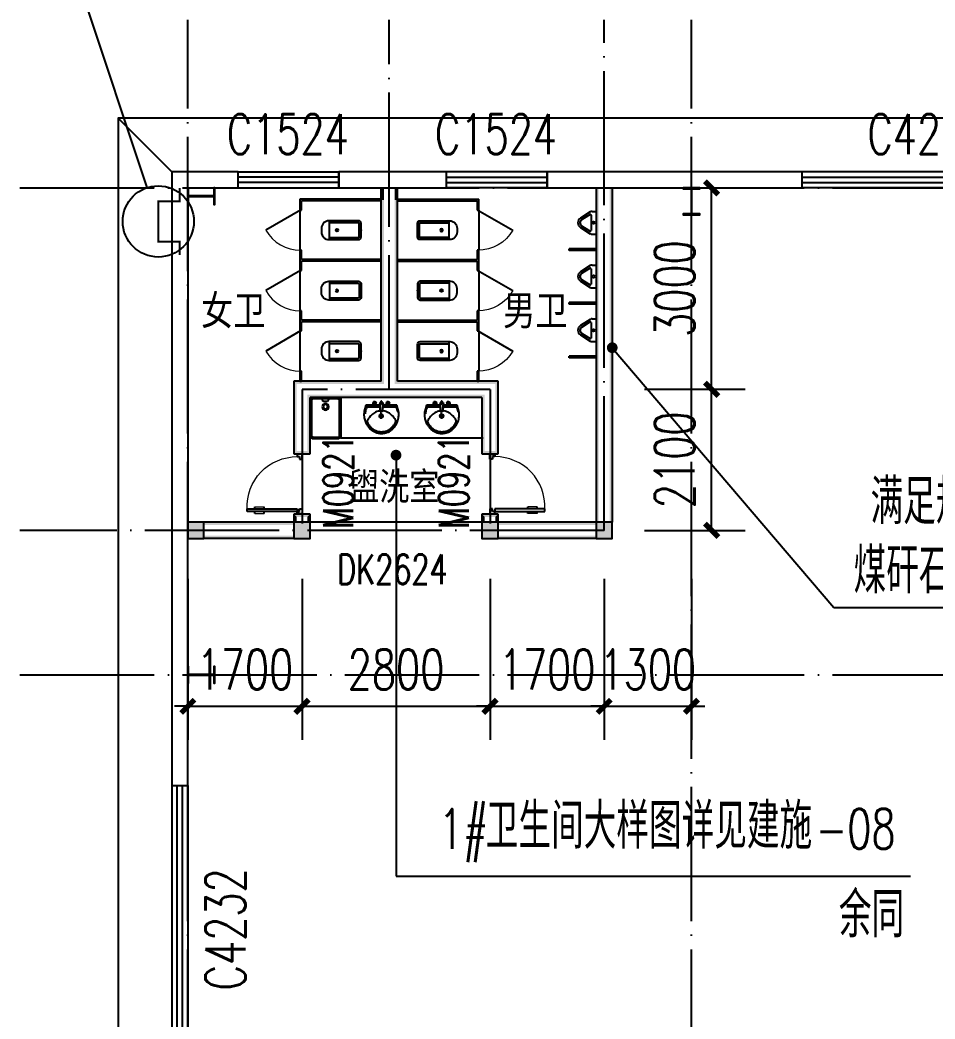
# Model space of a CAD drawing. Extents: x 14095202 to 14511487, y -1430609 to -90420.
# Drawn here: x 14399587 to 14413214, y -220597 to -205720 of the extents above; entities that cross this region are included whole.
import ezdxf

# ---------------------------------------------------------------- set-up
doc = ezdxf.new("R2010")
doc.units = 0
doc.header["$LTSCALE"] = 1000
doc.header["$MEASUREMENT"] = 0
doc.linetypes.add('DOTE', pattern=[2.42, 2, -0.2, 0.02, -0.2])
for name, color, linetype in [('COLUMN', 2, 'Continuous'), ('DIM_LEAD', 3, 'Continuous'), ('DOTE', 1, 'DOTE'), ('LVTRY', 6, 'Continuous'), ('PUB_DIM', 3, 'Continuous'), ('PUB_HATCH', 8, 'Continuous'), ('PUB_TEXT', 7, 'Continuous'), ('PUB_WALL', 9, 'Continuous'), ('WALL', 9, 'Continuous'), ('WALL-PARAPET', 6, 'Continuous'), ('WINDOW', 4, 'Continuous'), ('WINDOW_TEXT', 7, 'Continuous')]:
    doc.layers.add(name, color=color, linetype=linetype)
doc.styles.add('_TCH_DIM', font='SIMPLEX', dxfattribs={"bigfont": 'GBCBIG'})
doc.styles.add('_TCH_DIM_T3', font='SIMPLEX', dxfattribs={"width": 0.705882, "bigfont": 'GBCBIG'})
doc.styles.add('_TCH_WINDOW', font='SIMPLEX', dxfattribs={"height": 3.5, "bigfont": 'GBCBIG'})
doc.styles.add('YAYA', font='', dxfattribs={"width": 0.8, "height": 1})
doc.styles.get('YAYA').set_extended_font_data('SimSun')
doc.dimstyles.new('_TCH_ARCH&&200', dxfattribs={"dimtxt": 595, "dimasz": 200, "dimexe": 500, "dimexo": 600, "dimgap": 252.5, "dimtad": 1, "dimdec": 0, "dimzin": 0, "dimdsep": 46, "dimtxsty": '_TCH_DIM_T3', "dimblk": 'ARCHTICK', "dimcen": 0.09, "dimclrt": 7, "dimazin": 2, "dimtfac": 1, "dimtdec": 0, "dimtix": 1, "dimtmove": 2, "dimatfit": 3, "dimfxl": 0, "dimtolj": 1, "dimtzin": 0, "dimarcsym": 0})

# ---------------------------------------------------------------- blocks, each defined once
blk = doc.blocks.new('A$C797E1D2B')
at = {"layer": 'COLUMN'}
h = blk.add_hatch(color=256, dxfattribs=at)
h.paths.add_polyline_path([(125, 400), (250, 400), (250, 388), (130, 388), (130, 200), (125, 200)])
h.paths.add_polyline_path([(0, 400), (125, 400), (125, 200), (120, 200), (120, 388), (0, 388)])
h.paths.add_polyline_path([(0, 12), (120, 12), (120, 200), (125, 200), (125, 0), (0, 0)])
h.paths.add_polyline_path([(125, 200), (130, 200), (130, 12), (250, 12), (250, 0), (125, 0)])
blk.add_lwpolyline([(250, 0), (250, 12), (130, 12), (130, 388), (250, 388), (250, 400), (0, 400), (0, 388), (120, 388), (120, 12), (0, 12), (0, 0)], close=True, dxfattribs=at)
blk = doc.blocks.new('$TCHSYS$WIN2D')
for p, q in [((-0.5, 0.5), (0.5, 0.5)), ((-0.5, 0.5), (-0.5, -0.5)), ((0.5, 0.5), (0.5, -0.5)), ((0.5, 0.1667), (-0.5, 0.1667)), ((0.5, -0.1667), (-0.5, -0.1667)), ((-0.5, -0.5), (0.5, -0.5))]:
    blk.add_line(p, q)
blk = doc.blocks.new('$lvtry$00000037')
for p, q in [((-305, -430), (-305, -30)), ((-285, -420), (-285, -40)), ((-275, 0), (275, 0)), ((-265, -20), (265, -20)), ((285, -40), (285, -420)), ((305, -30), (305, -430)), ((285, -180), (245, -198)), ((245, -198), (245, -263)), ((245, -263), (285, -280)), ((265, -440), (-265, -440)), ((275, -460), (-275, -460))]:
    blk.add_line(p, q)
for radius in [50, 32.5]:
    blk.add_circle((165, -230), radius)
for centre, radius, start, end in [((-275, -30), 30, 90, 180), ((-265, -40), 20, 90, 180), ((265, -40), 20, 0, 90), ((275, -30), 30, 0, 90), ((-275, -430), 30, 180, 270), ((-265, -420), 20, 180, 270), ((265, -420), 20, 270, 0), ((275, -430), 30, 270, 0)]:
    blk.add_arc(centre, radius, start, end)
blk = doc.blocks.new('$lvtry$00000007')
for p, q in [((-170, 0), (170, 0)), ((-170, -61), (-170, 0)), ((-162, -88), (-69, -231)), ((-124, -91), (-43, -216)), ((-116, -76), (116, -76)), ((43, -216), (124, -91)), ((69, -231), (162, -88)), ((170, -61), (170, 0))]:
    blk.add_line(p, q)
blk.add_circle((0, -38), 17.7)
for centre, radius, start, end in [((-120, -61), 50, 180, 213.0863), ((-116, -86), 10, 90, 213.0863), ((116, -86), 10, 326.9137, 90), ((120, -61), 50, 326.9137, 0), ((0, -191), 80, 210, 330), ((0, -191), 50, 210, 330)]:
    blk.add_arc(centre, radius, start, end)
blk = doc.blocks.new('$TCHSYS$APDOOR2D')
blk.add_line((0.5, 0), (0, 0.866))
at = {"lineweight": 13}
blk.add_arc((0.5, 0), 1, 120, 180, dxfattribs=at)
blk = doc.blocks.new('_FZH')
blk.add_lwpolyline([(-0.5, -0.5), (0.5, -0.5), (0.5, 0.5), (-0.5, 0.5)], close=True)
at = {"layer": 'PUB_HATCH'}
blk.add_solid([(-0.5, -0.5), (0.5, -0.5), (-0.5, 0.5), (0.5, 0.5)], dxfattribs=at)
blk = doc.blocks.new('$lvtry$00000192')
for p, q in [((-249, -114), (-277, -200)), ((-30, -114), (-249, -114)), ((-237, -138), (-247, -166)), ((-235, -138), (-27, -138)), ((-144, -84), (-75, -83)), ((-109, -118), (-110, -49)), ((-24, -72), (-30, -109)), ((-30, -109), (-17, -212)), ((-24, -72), (0, -73)), ((-24, -72), (-17, -212)), ((-23, -91), (0, -91)), ((24, -73), (0, -73)), ((23, -92), (0, -91)), ((24, -73), (14, -212)), ((30, -110), (14, -212)), ((24, -73), (30, -110)), ((26, -138), (243, -138)), ((256, -114), (29, -114)), ((75, -83), (144, -82)), ((110, -117), (109, -48)), ((243, -138), (263, -192)), ((243, -138), (272, -216)), ((283, -200), (256, -114)), ((-257, -192), (-247, -166)), ((-43, -272), (43, -271)), ((-18, -202), (-1, -202)), ((-17, -212), (-1, -212)), ((15, -203), (-1, -202)), ((14, -212), (-1, -212)), ((1, -314), (0, -229))]:
    blk.add_line(p, q)
for points in [[(-277, -200, 0.044851), (-282, -257, 0.06689), (-277, -296, 0.023023), (-257, -356, 0.044853), (-243, -386, 0.043799), (-215, -425, 0.044001), (-180, -459, 0.042834), (-139, -487, 0.043018), (-95, -507, 0.042273), (-47, -520, 0.042347), (2, -524, 0.04234), (52, -520, 0.042268), (100, -508, 0.043003), (144, -488, 0.042821), (185, -460, 0.043985), (220, -426, 0.043782), (249, -387, 0.044843), (273, -338, 0.059205), (283, -297, 0.030672), (287, -241, 0.04375), (283, -201, 0.001982), (283, -201, 0.000717), (283, -200)], [(-21, -200, 0.021783), (-40, -200, 0.043137), (-49, -201, 0.041783), (-92, -214, 0.044848), (-129, -233, 0.04131), (-155, -252, 0.026055), (-194, -290, 0.052783), (-228, -336, 0.159914), (-231, -349, 0.063485), (-229, -357, 0.0374), (-221, -373, 0.051256), (-198, -406, 0.043963), (-164, -440, 0.042872), (-127, -465, 0.042994), (-86, -483, 0.042296), (-43, -495, 0.042347), (2, -499, 0.042341), (47, -495, 0.042292), (91, -484, 0.04298), (132, -466, 0.042859), (169, -440, 0.043948), (202, -409, 0.046877), (227, -374, 0.041749), (235, -357, 0.059652), (238, -346, 0.177603), (234, -327, 0.063235), (189, -275, 0.024325), (146, -239, 0.043369), (120, -223, 0.042415), (76, -205, 0.050318), (38, -197, 0.034463), (33, -197, 0.015757), (19, -198, 0.015757)]]:
    blk.add_lwpolyline(points, format="xyb")
blk.add_lwpolyline([(-257, -192), (-264, -237), (-264, -241)])
for centre, radius in [((-109, -83), 23.8), ((-109, -83), 14.2), ((110, -83), 23.8), ((110, -83), 14.2), ((0, -271), 28.5), ((0, -271), 19)]:
    blk.add_circle(centre, radius)
for centre, start, end in [((-1, -61), 79.8328, 278.7823), ((1, -61), 259.8328, 98.7823)]:
    blk.add_arc(centre, 6.83, start, end)
blk.add_point((0, -91))
blk = doc.blocks.new('$lvtry$00000200')
at = {"color": 0}
for p, q in [((-110, -40), (-110, -470)), ((100, -30), (-100, -30)), ((110, -470), (110, -40))]:
    blk.add_line(p, q, dxfattribs=at)
blk.add_lwpolyline([(100, 0), (-100, 0, 0.414214), (-140, -40), (-140, -480, 0.414214), (-30, -590), (30, -590, 0.414214), (140, -480), (140, -40, 0.414214)], format="xyb", close=True, dxfattribs=at)
blk.add_lwpolyline([(140, -470), (-140, -470)], dxfattribs=at)
blk.add_circle((0, -359), 20, dxfattribs=at)
for centre, start, end in [((-100, -40), 90, 180), ((100, -40), 0, 90)]:
    blk.add_arc(centre, 10, start, end, dxfattribs=at)
for p in [(0, 0), (0, -359)]:
    blk.add_point(p, dxfattribs=at)
blk = doc.blocks.new('$DorLib2D$00000009')
for p, q in [((0.413, 0.905), (0.413, 0.081)), ((0.454, 0.905), (0.413, 0.905)), ((0.454, 0.081), (0.454, 0.905)), ((0.413, 0.782), (0.378, 0.782)), ((0.489, 0.782), (0.454, 0.782)), ((0.413, 0.624), (0.378, 0.624)), ((0.489, 0.624), (0.454, 0.624)), ((-0.494, 0.081), (-0.453, 0.081)), ((-0.494, -0.002), (-0.494, 0.081)), ((-0.453, 0.081), (-0.453, 0.039)), ((-0.453, 0.039), (-0.412, 0.039)), ((-0.412, 0.039), (-0.412, -0.002)), ((0.413, 0.081), (0.454, 0.081)), ((0.454, 0.039), (0.413, 0.039)), ((0.413, 0.039), (0.413, -0.002)), ((0.495, 0.081), (0.454, 0.081)), ((0.454, 0.081), (0.454, 0.039)), ((0.495, -0.002), (0.495, 0.081)), ((-0.494, -0.002), (-0.494, -0.002)), ((-0.412, -0.002), (-0.494, -0.002)), ((0.413, -0.002), (0.495, -0.002)), ((0.495, -0.002), (0.495, -0.002))]:
    blk.add_line(p, q)
at = {"lineweight": 13}
for p, q in [((0.378, 0.782), (0.378, 0.624)), ((0.489, 0.782), (0.489, 0.624))]:
    blk.add_line(p, q, dxfattribs=at)
blk.add_arc((0.372, 0.082), 0.825, 87.134, 180.0717, dxfattribs=at)
blk = doc.blocks.new('_ArchTick')
at = {"color": 0, "linetype": 'ByBlock', "const_width": 0.4}
blk.add_lwpolyline([(-0.5, -0.5), (0.5, 0.5)], dxfattribs=at)
blk = doc.blocks.new('*D871')
at = {"layer": 'Defpoints', "color": 0}
for p in [(14402087, -213440), (14403787, -213440), (14403787, -215940)]:
    blk.add_point(p, dxfattribs=at)
at = {"layer": 'PUB_DIM', "color": 0, "lineweight": -2}
for p, q in [((14402087, -214040), (14402087, -216440)), ((14403787, -214040), (14403787, -216440)), ((14402087, -215940), (14401887, -215940)), ((14402087, -215940), (14403787, -215940)), ((14403787, -215940), (14403987, -215940))]:
    blk.add_line(p, q, dxfattribs=at)
at = {"layer": 'PUB_DIM', "color": 0, "lineweight": -2, "xscale": 200, "yscale": 200, "zscale": 200}
blk.add_blockref('_ArchTick', (14402087, -215940), dxfattribs=at)
at = {"layer": 'PUB_DIM', "color": 0, "lineweight": -2, "xscale": 200, "yscale": 200, "zscale": 200, "rotation": 180}
blk.add_blockref('_ArchTick', (14403787, -215940), dxfattribs=at)
at = {"layer": 'PUB_DIM', "color": 7, "insert": (14402937, -215390), "char_height": 595, "attachment_point": 5, "style": '_TCH_DIM_T3'}
blk.add_mtext('\\A1;1700', dxfattribs=at)
blk = doc.blocks.new('*D872')
at = {"layer": 'Defpoints', "color": 0}
for p in [(14403787, -213440), (14406587, -213440), (14406587, -215940)]:
    blk.add_point(p, dxfattribs=at)
at = {"layer": 'PUB_DIM', "color": 0, "lineweight": -2}
for p, q in [((14403787, -214040), (14403787, -216440)), ((14406587, -214040), (14406587, -216440)), ((14403787, -215940), (14406587, -215940))]:
    blk.add_line(p, q, dxfattribs=at)
at = {"layer": 'PUB_DIM', "color": 0, "lineweight": -2, "xscale": 200, "yscale": 200, "zscale": 200, "rotation": 180}
blk.add_blockref('_ArchTick', (14403787, -215940), dxfattribs=at)
at = {"layer": 'PUB_DIM', "color": 0, "lineweight": -2, "xscale": 200, "yscale": 200, "zscale": 200}
blk.add_blockref('_ArchTick', (14406587, -215940), dxfattribs=at)
at = {"layer": 'PUB_DIM', "color": 7, "insert": (14405187, -215390), "char_height": 595, "attachment_point": 5, "style": '_TCH_DIM_T3'}
blk.add_mtext('\\A1;2800', dxfattribs=at)
blk = doc.blocks.new('*D873')
at = {"layer": 'Defpoints', "color": 0}
for p in [(14406587, -213440), (14408287, -213440), (14408287, -215940)]:
    blk.add_point(p, dxfattribs=at)
at = {"layer": 'PUB_DIM', "color": 0, "lineweight": -2}
for p, q in [((14406587, -214040), (14406587, -216440)), ((14408287, -214040), (14408287, -216440)), ((14406587, -215940), (14406387, -215940)), ((14406587, -215940), (14408287, -215940)), ((14408287, -215940), (14408487, -215940))]:
    blk.add_line(p, q, dxfattribs=at)
at = {"layer": 'PUB_DIM', "color": 0, "lineweight": -2, "xscale": 200, "yscale": 200, "zscale": 200}
blk.add_blockref('_ArchTick', (14406587, -215940), dxfattribs=at)
at = {"layer": 'PUB_DIM', "color": 0, "lineweight": -2, "xscale": 200, "yscale": 200, "zscale": 200, "rotation": 180}
blk.add_blockref('_ArchTick', (14408287, -215940), dxfattribs=at)
at = {"layer": 'PUB_DIM', "color": 7, "insert": (14407437, -215390), "char_height": 595, "attachment_point": 5, "style": '_TCH_DIM_T3'}
blk.add_mtext('\\A1;1700', dxfattribs=at)
blk = doc.blocks.new('*D874')
at = {"layer": 'Defpoints', "color": 0}
for p in [(14408287, -213440), (14409587, -213440), (14409587, -215940)]:
    blk.add_point(p, dxfattribs=at)
at = {"layer": 'PUB_DIM', "color": 0, "lineweight": -2}
for p, q in [((14408287, -214040), (14408287, -216440)), ((14409587, -214040), (14409587, -216440)), ((14408287, -215940), (14408087, -215940)), ((14408287, -215940), (14409587, -215940)), ((14409587, -215940), (14409787, -215940))]:
    blk.add_line(p, q, dxfattribs=at)
at = {"layer": 'PUB_DIM', "color": 0, "lineweight": -2, "xscale": 200, "yscale": 200, "zscale": 200}
blk.add_blockref('_ArchTick', (14408287, -215940), dxfattribs=at)
at = {"layer": 'PUB_DIM', "color": 0, "lineweight": -2, "xscale": 200, "yscale": 200, "zscale": 200, "rotation": 180}
blk.add_blockref('_ArchTick', (14409587, -215940), dxfattribs=at)
at = {"layer": 'PUB_DIM', "color": 7, "insert": (14408937, -215390), "char_height": 595, "attachment_point": 5, "style": '_TCH_DIM_T3'}
blk.add_mtext('\\A1;1300', dxfattribs=at)
blk = doc.blocks.new('*D1071')
at = {"layer": 'Defpoints', "color": 0}
for p in [(14408287, -211220), (14409887, -211220), (14408287, -213320)]:
    blk.add_point(p, dxfattribs=at)
at = {"layer": 'PUB_DIM', "color": 0, "lineweight": -2}
for p, q in [((14408887, -211220), (14410387, -211220)), ((14409887, -213320), (14409887, -211220)), ((14408887, -213320), (14410387, -213320))]:
    blk.add_line(p, q, dxfattribs=at)
at = {"layer": 'PUB_DIM', "color": 0, "lineweight": -2, "xscale": 200, "yscale": 200, "zscale": 200}
for p, rotation in [((14409887, -211220), 90), ((14409887, -213320), 270)]:
    blk.add_blockref('_ArchTick', p, dxfattribs=dict(at, rotation=rotation))
at = {"layer": 'PUB_DIM', "color": 7, "insert": (14409337, -212270), "char_height": 595, "attachment_point": 5, "rotation": 90, "style": '_TCH_DIM_T3'}
blk.add_mtext('\\A1;2100', dxfattribs=at)
blk = doc.blocks.new('*D1072')
at = {"layer": 'Defpoints', "color": 0}
for p in [(14408287, -208220), (14409887, -208220), (14408287, -211220)]:
    blk.add_point(p, dxfattribs=at)
at = {"layer": 'PUB_DIM', "color": 0, "lineweight": -2}
for p, q in [((14408887, -208220), (14410387, -208220)), ((14409887, -211220), (14409887, -208220)), ((14408887, -211220), (14410387, -211220))]:
    blk.add_line(p, q, dxfattribs=at)
at = {"layer": 'PUB_DIM', "color": 0, "lineweight": -2, "xscale": 200, "yscale": 200, "zscale": 200}
for p, rotation in [((14409887, -208220), 90), ((14409887, -211220), 270)]:
    blk.add_blockref('_ArchTick', p, dxfattribs=dict(at, rotation=rotation))
at = {"layer": 'PUB_DIM', "color": 7, "insert": (14409337, -209720), "char_height": 595, "attachment_point": 5, "rotation": 90, "style": '_TCH_DIM_T3'}
blk.add_mtext('\\A1;3000', dxfattribs=at)

msp = doc.modelspace()

# ---------------------------------------------------------------- hatches: boundary and pattern name
at = {"layer": 'PUB_WALL'}
for points in [[(14404966.9, -208400.4), (14404966.9, -208220.3), (14405006.9, -208220.3), (14405006.9, -208400.4)], [(14405206.9, -208400.4), (14405206.9, -208220.3), (14405166.9, -208220.3), (14405166.9, -208400.4)], [(14408166.9, -213200.3), (14408206.9, -213200.3), (14408206.9, -208220.3), (14408166.9, -208220.3)], [(14408366.9, -213200.3), (14408406.9, -213200.3), (14408406.9, -208220.3), (14408366.9, -208220.3)], [(14404966.9, -209300.4), (14404966.9, -208400.4), (14405006.9, -208400.4), (14405006.9, -209300.4)], [(14405206.9, -209300.4), (14405206.9, -208400.4), (14405166.9, -208400.4), (14405166.9, -209300.4)], [(14404966.9, -210200.4), (14404966.9, -209300.4), (14405006.9, -209300.4), (14405006.9, -210200.4)], [(14405206.9, -210200.4), (14405206.9, -209300.4), (14405166.9, -209300.4), (14405166.9, -210200.4)], [(14404966.9, -211100.3), (14404966.9, -210200.4), (14405006.9, -210200.4), (14405006.9, -211140.3)], [(14405206.9, -211100.3), (14405206.9, -210200.4), (14405166.9, -210200.4), (14405166.9, -211140.3)], [(14403666.9, -211100.3), (14403666.9, -212180.3), (14403706.9, -212140.3), (14403706.9, -211140.3)], [(14404966.9, -211100.3), (14403666.9, -211100.3), (14403706.9, -211140.3), (14405006.9, -211140.3)], [(14406706.9, -211100.3), (14405206.9, -211100.3), (14405166.9, -211140.3), (14406666.9, -211140.3)], [(14406706.9, -212180.3), (14406706.9, -211100.3), (14406666.9, -211140.3), (14406666.9, -212140.3)], [(14403906.9, -212180.3), (14403906.9, -211340.3), (14403866.9, -211300.3), (14403866.9, -212140.3)], [(14405206.9, -211340.3), (14403906.9, -211340.3), (14403866.9, -211300.3), (14405206.9, -211300.3)], [(14406466.9, -211340.3), (14405206.9, -211340.3), (14405206.9, -211300.3), (14406506.9, -211300.3)], [(14406466.9, -211340.3), (14406466.9, -212180.3), (14406506.9, -212140.3), (14406506.9, -211300.3)], [(14403666.9, -212180.3), (14403906.9, -212180.3), (14403866.9, -212140.3), (14403706.9, -212140.3)], [(14406466.9, -212180.3), (14406706.9, -212180.3), (14406666.9, -212140.3), (14406506.9, -212140.3)], [(14403906.9, -213080.3), (14403666.9, -213080.3), (14403706.9, -213120.3), (14403866.9, -213120.3)], [(14403666.9, -213200.3), (14403706.9, -213200.3), (14403706.9, -213120.3), (14403666.9, -213080.3)], [(14403866.9, -213200.3), (14403906.9, -213200.3), (14403906.9, -213080.3), (14403866.9, -213120.3)], [(14406706.9, -213080.3), (14406466.9, -213080.3), (14406506.9, -213120.3), (14406666.9, -213120.3)], [(14406466.9, -213200.3), (14406506.9, -213200.3), (14406506.9, -213120.3), (14406466.9, -213080.3)], [(14406666.9, -213200.3), (14406706.9, -213200.3), (14406706.9, -213080.3), (14406666.9, -213120.3)], [(14402086.9, -213200.3), (14402086.9, -213440.3), (14402126.9, -213400.3), (14402126.9, -213240.3)], [(14402326.9, -213200.3), (14402086.9, -213200.3), (14402126.9, -213240.3), (14402286.9, -213240.3)], [(14402326.9, -213440.3), (14402326.9, -213200.3), (14402286.9, -213240.3), (14402286.9, -213400.3)], [(14402326.9, -213200.3), (14402326.9, -213240.3), (14403666.9, -213240.3), (14403666.9, -213200.3)], [(14403666.9, -213200.3), (14403666.9, -213440.3), (14403706.9, -213400.3), (14403706.9, -213240.3)], [(14403906.9, -213200.3), (14403666.9, -213200.3), (14403706.9, -213240.3), (14403866.9, -213240.3)], [(14403906.9, -213440.3), (14403906.9, -213200.3), (14403866.9, -213240.3), (14403866.9, -213400.3)], [(14406466.9, -213200.3), (14406466.9, -213440.3), (14406506.9, -213400.3), (14406506.9, -213240.3)], [(14406706.9, -213200.3), (14406466.9, -213200.3), (14406506.9, -213240.3), (14406666.9, -213240.3)], [(14406706.9, -213440.3), (14406706.9, -213200.3), (14406666.9, -213240.3), (14406666.9, -213400.3)], [(14406706.9, -213200.3), (14406706.9, -213240.3), (14408166.9, -213240.3), (14408166.9, -213200.3)], [(14408166.9, -213200.3), (14408166.9, -213440.3), (14408206.9, -213400.3), (14408206.9, -213240.3)], [(14408406.9, -213200.3), (14408166.9, -213200.3), (14408206.9, -213240.3), (14408366.9, -213240.3)], [(14408406.9, -213440.3), (14408406.9, -213200.3), (14408366.9, -213240.3), (14408366.9, -213400.3)], [(14402086.9, -213440.3), (14402326.9, -213440.3), (14402286.9, -213400.3), (14402126.9, -213400.3)], [(14402326.9, -213400.3), (14402326.9, -213440.3), (14403666.9, -213440.3), (14403666.9, -213400.3)], [(14403666.9, -213440.3), (14403906.9, -213440.3), (14403866.9, -213400.3), (14403706.9, -213400.3)], [(14406466.9, -213440.3), (14406706.9, -213440.3), (14406666.9, -213400.3), (14406506.9, -213400.3)], [(14406706.9, -213400.3), (14406706.9, -213440.3), (14408166.9, -213440.3), (14408166.9, -213400.3)], [(14408166.9, -213440.3), (14408406.9, -213440.3), (14408366.9, -213400.3), (14408206.9, -213400.3)]]:
    msp.add_hatch(color=256, dxfattribs=at).paths.add_polyline_path(points)

# ---------------------------------------------------------------- linework, layer by layer
at = {"ltscale": 0.5}
msp.add_line((14401846.9, -207980.3), (14401046.9, -207180.3), dxfattribs=at)
msp.add_lwpolyline([(14417086.9, -207180.3), (14401046.9, -207180.3), (14401046.9, -230470.3)], dxfattribs=at)
at = {"const_width": 30}
msp.add_lwpolyline([(14401966.9, -209220.3), (14401966.9, -209020.3), (14401646.9, -209020.3), (14401646.9, -208420.3), (14401966.9, -208420.3), (14401966.9, -208220.3)], dxfattribs=at)
at = {"layer": 'DIM_LEAD'}
for p, q in [((14401479.7, -208217.2), (14399586.9, -202520.3)), ((14408406.9, -210600.3), (14411706.9, -214470.3)), ((14405186.9, -212200.3), (14405186.9, -218470.3)), ((14411706.9, -214470.3), (14416068.6, -214470.3)), ((14405186.9, -218470.3), (14412848.6, -218470.3))]:
    msp.add_line(p, q, dxfattribs=at)
at = {"layer": 'DIM_LEAD', "const_width": 80}
for points in [[(14408380.9, -210569.9, 1), (14408432.8, -210630.8, 1)], [(14405186.9, -212160.3, 1), (14405186.9, -212240.3, 1)]]:
    msp.add_lwpolyline(points, format="xyb", close=True, dxfattribs=at)
at = {"layer": 'DIM_LEAD'}
msp.add_circle((14401646.9, -208720.3), 530.2, dxfattribs=at)
at = {"layer": 'DOTE'}
for p, q in [((14402086.9, -337720.3), (14402086.9, -205720.3)), ((14405086.9, -211220.3), (14405086.9, -205720.3)), ((14408286.9, -213320.3), (14408286.9, -205720.3)), ((14409586.9, -337720.3), (14409586.9, -205720.3)), ((14399586.9, -208220.3), (14494586.9, -208220.3)), ((14406586.9, -211220.3), (14403786.9, -211220.3)), ((14403786.9, -211220.3), (14403786.9, -213320.3)), ((14406586.9, -211220.3), (14406586.9, -213320.3)), ((14408286.9, -213320.3), (14399586.9, -213320.3)), ((14399586.9, -215470.3), (14494586.9, -215470.3))]:
    msp.add_line(p, q, dxfattribs=at)
at = {"layer": 'LVTRY'}
for p, q in [((14403754.4, -208387.9), (14403754.4, -208550.4)), ((14404966.9, -208387.9), (14403754.4, -208387.9)), ((14403779.4, -208550.4), (14403779.4, -208412.9)), ((14404966.9, -208412.9), (14403779.4, -208412.9)), ((14404966.9, -208412.9), (14404966.9, -208387.9)), ((14405206.9, -208387.9), (14406419.4, -208387.9)), ((14405206.9, -208412.9), (14406394.4, -208412.9)), ((14406394.4, -208412.9), (14406394.4, -208550.4)), ((14406419.4, -208550.4), (14406419.4, -208387.9)), ((14403754.4, -208550.4), (14403779.4, -208550.4)), ((14403754.4, -208550.4), (14403754.4, -209150.4)), ((14406394.4, -208550.4), (14406419.4, -208550.4)), ((14406419.4, -208550.4), (14406419.4, -209150.4)), ((14403779.4, -209150.4), (14403754.4, -209150.4)), ((14403754.4, -209150.4), (14403754.4, -209300.4)), ((14403779.4, -209287.9), (14403779.4, -209150.4)), ((14406419.4, -209150.4), (14406394.4, -209150.4)), ((14406394.4, -209150.4), (14406394.4, -209287.9)), ((14406419.4, -209300.4), (14406419.4, -209150.4)), ((14408166.9, -209127.8), (14407766.9, -209127.8)), ((14407766.9, -209152.8), (14407766.9, -209127.8)), ((14408166.9, -209152.8), (14407766.9, -209152.8)), ((14408166.9, -209152.8), (14408166.9, -209127.8)), ((14403754.4, -209300.4), (14403754.4, -209450.4)), ((14404966.9, -209287.9), (14403779.4, -209287.9)), ((14404966.9, -209312.9), (14404966.9, -209287.9)), ((14405206.9, -209287.9), (14406394.4, -209287.9)), ((14406419.4, -209450.4), (14406419.4, -209300.4)), ((14403754.4, -209450.4), (14403779.4, -209450.4)), ((14403754.4, -209450.4), (14403754.4, -210050.4)), ((14404966.9, -209312.9), (14403779.4, -209312.9)), ((14403779.4, -209450.4), (14403779.4, -209312.9)), ((14405206.9, -209312.9), (14406394.4, -209312.9)), ((14406394.4, -209312.9), (14406394.4, -209450.4)), ((14406394.4, -209450.4), (14406419.4, -209450.4)), ((14406419.4, -209450.4), (14406419.4, -210050.4)), ((14403779.4, -210050.4), (14403754.4, -210050.4)), ((14403754.4, -210050.4), (14403754.4, -210200.4)), ((14403779.4, -210187.9), (14403779.4, -210050.4)), ((14406419.4, -210050.4), (14406394.4, -210050.4)), ((14406394.4, -210050.4), (14406394.4, -210187.9)), ((14406419.4, -210200.4), (14406419.4, -210050.4)), ((14408166.9, -209927.8), (14407766.9, -209927.8)), ((14407766.9, -209952.8), (14407766.9, -209927.8)), ((14408166.9, -209952.8), (14407766.9, -209952.8)), ((14408166.9, -209952.8), (14408166.9, -209927.8)), ((14403754.4, -210200.4), (14403754.4, -210350.3)), ((14404966.9, -210187.9), (14403779.4, -210187.9)), ((14404966.9, -210212.9), (14404966.9, -210187.9)), ((14405206.9, -210187.9), (14406394.4, -210187.9)), ((14406419.4, -210350.3), (14406419.4, -210200.4)), ((14403754.4, -210350.3), (14403779.4, -210350.3)), ((14403754.4, -210350.3), (14403754.4, -210950.3)), ((14404966.9, -210212.9), (14403779.4, -210212.9)), ((14403779.4, -210350.3), (14403779.4, -210212.9)), ((14405206.9, -210212.9), (14406394.4, -210212.9)), ((14406394.4, -210212.9), (14406394.4, -210350.3)), ((14406394.4, -210350.3), (14406419.4, -210350.3)), ((14406419.4, -210350.3), (14406419.4, -210950.3)), ((14408166.9, -210727.8), (14407766.9, -210727.8)), ((14407766.9, -210752.8), (14407766.9, -210727.8)), ((14408166.9, -210752.8), (14407766.9, -210752.8)), ((14408166.9, -210752.8), (14408166.9, -210727.8)), ((14403779.4, -210950.3), (14403754.4, -210950.3)), ((14403754.4, -210950.3), (14403754.4, -211100.3)), ((14403779.4, -211100.3), (14403779.4, -210950.3)), ((14406419.4, -210950.3), (14406394.4, -210950.3)), ((14406394.4, -210950.3), (14406394.4, -211100.3)), ((14406419.4, -211100.3), (14406419.4, -210950.3)), ((14403754.4, -211100.3), (14403779.4, -211100.3)), ((14406394.4, -211100.3), (14406419.4, -211100.3)), ((14404366.9, -211340.3), (14404366.9, -211940.3)), ((14404366.9, -211940.3), (14406486.9, -211940.3))]:
    msp.add_line(p, q, dxfattribs=at)
at = {"layer": 'WALL'}
for p, q in [((14404966.9, -208400.4), (14404966.9, -208220.3)), ((14405206.9, -208400.4), (14405206.9, -208220.3)), ((14408166.9, -208220.3), (14408166.9, -213200.3)), ((14408406.9, -208220.3), (14408406.9, -213200.3)), ((14404966.9, -209300.4), (14404966.9, -208400.4)), ((14405206.9, -209300.4), (14405206.9, -208400.4)), ((14404966.9, -210200.4), (14404966.9, -209300.4)), ((14405206.9, -210200.4), (14405206.9, -209300.4)), ((14404966.9, -211100.3), (14404966.9, -210200.4)), ((14405206.9, -211100.3), (14405206.9, -210200.4)), ((14403666.9, -211100.3), (14403666.9, -212180.3)), ((14404966.9, -211100.3), (14403666.9, -211100.3)), ((14406706.9, -211100.3), (14405206.9, -211100.3)), ((14406706.9, -212180.3), (14406706.9, -211100.3)), ((14403906.9, -212180.3), (14403906.9, -211340.3)), ((14405206.9, -211340.3), (14403906.9, -211340.3)), ((14406466.9, -211340.3), (14405206.9, -211340.3)), ((14406466.9, -211340.3), (14406466.9, -212180.3)), ((14403666.9, -212180.3), (14403906.9, -212180.3)), ((14406466.9, -212180.3), (14406706.9, -212180.3)), ((14403906.9, -213080.3), (14403666.9, -213080.3)), ((14403666.9, -213080.3), (14403666.9, -213200.3)), ((14403906.9, -213200.3), (14403906.9, -213080.3)), ((14406706.9, -213080.3), (14406466.9, -213080.3)), ((14406466.9, -213080.3), (14406466.9, -213200.3)), ((14406706.9, -213200.3), (14406706.9, -213080.3)), ((14403666.9, -213200.3), (14402326.9, -213200.3)), ((14408166.9, -213200.3), (14406706.9, -213200.3)), ((14403666.9, -213440.3), (14402326.9, -213440.3)), ((14408166.9, -213440.3), (14406706.9, -213440.3))]:
    msp.add_line(p, q, dxfattribs=at)
at = {"layer": 'WALL-PARAPET'}
for p, q in [((14401846.9, -207980.3), (14401846.9, -213320.3)), ((14402836.9, -207980.3), (14401846.9, -207980.3)), ((14402836.9, -208220.3), (14402836.9, -207980.3)), ((14405206.9, -207980.3), (14404336.9, -207980.3)), ((14404336.9, -207980.3), (14404336.9, -208220.3)), ((14405936.9, -207980.3), (14405206.9, -207980.3)), ((14405936.9, -208220.3), (14405936.9, -207980.3)), ((14408286.9, -207980.3), (14407436.9, -207980.3)), ((14407436.9, -207980.3), (14407436.9, -208220.3)), ((14411236.9, -207980.3), (14408286.9, -207980.3)), ((14411236.9, -208220.3), (14411236.9, -207980.3)), ((14402086.9, -208220.3), (14402086.9, -213200.3)), ((14402086.9, -208220.3), (14402836.9, -208220.3)), ((14404336.9, -208220.3), (14405206.9, -208220.3)), ((14405206.9, -208220.3), (14405936.9, -208220.3)), ((14407436.9, -208220.3), (14408286.9, -208220.3)), ((14408286.9, -208220.3), (14411236.9, -208220.3)), ((14401846.9, -213320.3), (14401846.9, -217120.3)), ((14402086.9, -217120.3), (14402086.9, -213440.3)), ((14401846.9, -217120.3), (14402086.9, -217120.3))]:
    msp.add_line(p, q, dxfattribs=at)
at = {"layer": 'WINDOW'}
msp.add_line((14406466.9, -213200.3), (14403906.9, -213200.3), dxfattribs=at)

# ---------------------------------------------------------------- block references
for p, rotation in [((14402086.9, -208220.3), 270), ((14409711.9, -208220.3), 180), ((14402086.9, -215345.3), 270)]:
    msp.add_blockref('A$C797E1D2B', p, dxfattribs=dict(rotation=rotation))
at = {"layer": 'COLUMN', "xscale": 240, "yscale": 240, "zscale": 240, "rotation": 270}
for p in [(14402206.9, -213320.3), (14403786.9, -213320.3), (14406586.9, -213320.3), (14408286.9, -213320.3)]:
    msp.add_blockref('_FZH', p, dxfattribs=at)
at = {"layer": 'LVTRY', "xscale": -600, "zscale": 25, "rotation": 270}
for p, yscale in [((14403766.9, -208850.4), -600), ((14406406.9, -208850.4), 600), ((14403766.9, -209750.4), -600), ((14406406.9, -209750.4), 600), ((14403766.9, -210650.3), -600), ((14406406.9, -210650.3), 600)]:
    msp.add_blockref('$TCHSYS$APDOOR2D', p, dxfattribs=dict(at, yscale=yscale))
at = {"layer": 'LVTRY'}
for name, p, rotation in [('$lvtry$00000200', (14404666.9, -208850.4, -400), 270.0000000000001), ('$lvtry$00000007', (14408166.9, -208740.3), 270), ('$lvtry$00000007', (14408166.9, -209540.3), 270), ('$lvtry$00000200', (14405506.9, -209750.4, -400), 90.00000000000011), ('$lvtry$00000007', (14408166.9, -210340.3), 270), ('$lvtry$00000200', (14404666.9, -210650.3, -400), 270.0000000000001)]:
    msp.add_blockref(name, p, dxfattribs=dict(at, rotation=rotation))
at = {"layer": 'LVTRY', "yscale": -1}
for name, p, rotation in [('$lvtry$00000200', (14405506.9, -208850.4, -400), 270), ('$lvtry$00000200', (14404666.9, -209750.4, -400), 90.00000000000001), ('$lvtry$00000200', (14405506.9, -210650.3, -400), 270), ('$lvtry$00000037', (14404366.9, -211645.3, 0), 89.99999999999834)]:
    msp.add_blockref(name, p, dxfattribs=dict(at, rotation=rotation))
at = {"layer": 'LVTRY', "xscale": 0.9107142857142857, "yscale": 1.023255813953488, "rotation": 4.347313258611456e-11}
for p in [(14404966.7, -211340.6, 0), (14405866.7, -211340.6, 0)]:
    msp.add_blockref('$lvtry$00000192', p, dxfattribs=at)
at = {"layer": 'WINDOW'}
ref = msp.add_blockref('$TCHSYS$WIN2D', (14403586.9, -208100.3), dxfattribs=dict(at, xscale=-1500, yscale=240, zscale=-1500, rotation=180))
ref.add_attrib('A', 'C1524', (14402666.9, -207718.1), dxfattribs={"layer": 'WINDOW_TEXT', "ltscale": 0.5, "height": 595, "style": '_TCH_WINDOW', "width": 0.705882})
ref = msp.add_blockref('$TCHSYS$WIN2D', (14406686.9, -208100.3), dxfattribs=dict(at, xscale=1500, yscale=240, zscale=1500, rotation=180))
ref.add_attrib('A', 'C1524', (14405766.9, -207718.1), dxfattribs={"layer": 'WINDOW_TEXT', "ltscale": 0.5, "height": 595, "style": '_TCH_WINDOW', "width": 0.705882})
ref = msp.add_blockref('$TCHSYS$WIN2D', (14413336.9, -208100.3), dxfattribs=dict(at, xscale=4200, yscale=240, zscale=4200, rotation=180))
ref.add_attrib('A', 'C4232a', (14412206.9, -207718.1), dxfattribs={"layer": 'WINDOW_TEXT', "ltscale": 0.5, "height": 595, "style": '_TCH_WINDOW', "width": 0.705882})
ref = msp.add_blockref('$DorLib2D$00000009', (14403786.9, -212630.3), dxfattribs=dict(at, xscale=900, yscale=-900, zscale=900, rotation=270))
ref.add_attrib('A', 'M0921', (14404549.8, -213297.8), dxfattribs={"layer": 'WINDOW_TEXT', "ltscale": 0.5, "height": 446.25, "rotation": 90, "style": '_TCH_WINDOW', "width": 0.705882})
ref = msp.add_blockref('$DorLib2D$00000009', (14406586.9, -212630.3), dxfattribs=dict(at, xscale=900, yscale=900, zscale=900, rotation=270))
ref.add_attrib('A', 'M0921', (14406270.1, -213297.8), dxfattribs={"layer": 'WINDOW_TEXT', "ltscale": 0.5, "height": 446.25, "rotation": 90, "style": '_TCH_WINDOW', "width": 0.705882})
ref = msp.add_blockref('$TCHSYS$WIN2D', (14401966.9, -219220.3), dxfattribs=dict(at, xscale=4200, yscale=-240, zscale=4200, rotation=270))
ref.add_attrib('A', 'C4232', (14402944.1, -220170.3), dxfattribs={"layer": 'WINDOW_TEXT', "ltscale": 0.5, "height": 595, "rotation": 90, "style": '_TCH_WINDOW', "width": 0.705882})

# ---------------------------------------------------------------- texts
at = {"layer": 'PUB_TEXT'}
for s, height, style, width, p in [('女卫', 440.51, 'YAYA', 0.8, (14402282.2, -210264.7)), ('男卫', 440.51, 'YAYA', 0.8, (14406782, -210264.7)), ('盥洗室', 410.13, 'YAYA', 0.8, (14404489.5, -212868.2)), ('1#', 595, '_TCH_DIM', 0.705882, (14405823.7, -218062)), ('-08', 595, '_TCH_DIM', 0.705882, (14411438.6, -218062))]:
    msp.add_text(s, height=height, dxfattribs=dict(at, style=style, width=width)).set_placement(p)
at = {"layer": 'PUB_TEXT', "style": '_TCH_DIM'}
for s, p in [('满足规范', (14412253.3, -213230.3)), ('煤矸石烧结多孔砖', (14412001.2, -214260.3)), ('卫生间大样图详见建施', (14406523.7, -218062)), ('余同', (14411782.2, -219380.3))]:
    msp.add_text(s, height=675.18, dxfattribs=at).set_placement(p)
at = {"layer": 'WINDOW_TEXT', "style": '_TCH_WINDOW', "width": 0.705882}
msp.add_text('DK2624', height=446.25, dxfattribs=at).set_placement((14404309.4, -214123.5))

# ---------------------------------------------------------------- dimensions: what is measured, and where the dimension line sits
at = {"layer": 'PUB_DIM'}
for p1, p2, distance, text, picture, middle in [((14408286.9, -211220.3), (14408286.9, -208220.3), -1600, '3000', '*D1072', (14409336.9, -209720.3)), ((14408286.9, -213320.3), (14408286.9, -211220.3), -1600, '2100', '*D1071', (14409336.9, -212270.3)), ((14402086.9, -213440.3), (14403786.9, -213440.3), -2500, '1700', '*D871', (14402936.9, -215390.3)), ((14403786.9, -213440.3), (14406586.9, -213440.3), -2500, '2800', '*D872', (14405186.9, -215390.3)), ((14406586.9, -213440.3), (14408286.9, -213440.3), -2500, '1700', '*D873', (14407436.9, -215390.3)), ((14408286.9, -213440.3), (14409586.9, -213440.3), -2500, '1300', '*D874', (14408936.9, -215390.3))]:
    dim = msp.add_aligned_dim(p1=p1, p2=p2, distance=distance, text=text, dimstyle='_TCH_ARCH&&200', dxfattribs=at)
    dim.commit()
    dim.dimension.update_dxf_attribs({"geometry": picture, "text_midpoint": middle})

doc.saveas('drawing.dxf')
